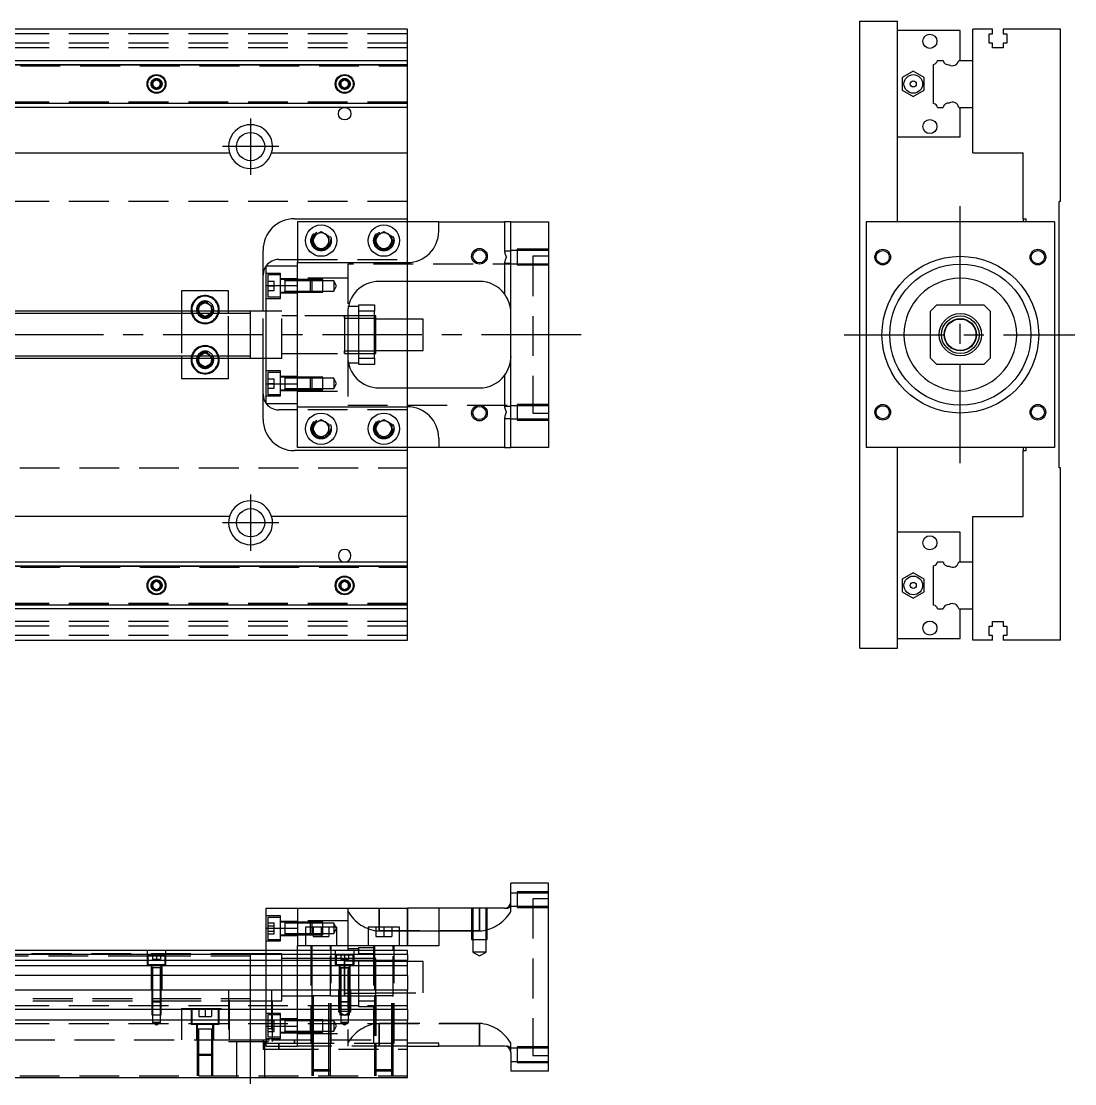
# Model space of a CAD drawing. Extents: x -12 to 673, y -277 to 102.
# Drawn here: x 336.8 to 672.9, y -239 to 100 of the extents above; entities that cross this region are included whole.
import ezdxf

# ---------------------------------------------------------------- set-up
doc = ezdxf.new("R2010")
doc.units = 0
doc.linetypes.add('CENTER', pattern=[50.8, 31.75, -6.35, 6.35, -6.35])
doc.linetypes.add('DASHED', pattern=[19.05, 12.7, -6.35])
doc.layers.get('0').update_dxf_attribs({"linetype": 'CONTINUOUS'})
doc.layers.add('CENTER', color=1, linetype='CENTER')

msp = doc.modelspace()

# ---------------------------------------------------------------- linework, layer by layer
at = {"color": 7, "linetype": 'CONTINUOUS'}
for p, q in [((604.38, 100), (616.38, 100)), ((604.38, -100), (604.38, 100)), ((616.38, 36), (616.38, 100)), ((460, 97.5), (330, 97.5)), ((460, 87.5), (460, 97.5)), ((636.38, 97), (616.38, 97)), ((636.38, 87.5), (636.38, 97)), ((640.38, 87.5), (640.38, 97.5)), ((646.68, 97.5), (640.38, 97.5)), ((645.53, 96), (646.68, 96)), ((645.53, 93), (645.53, 96)), ((646.68, 96), (646.68, 97.5)), ((650.08, 97.5), (650.08, 96)), ((668.38, 97.5), (650.08, 97.5)), ((650.08, 96), (651.23, 96)), ((651.23, 96), (651.23, 93)), ((668.38, 42.5), (668.38, 97.5)), ((646.68, 93), (645.53, 93)), ((646.68, 91.5), (646.68, 93)), ((650.08, 93), (650.08, 91.5)), ((651.23, 93), (650.08, 93)), ((650.08, 91.5), (646.68, 91.5)), ((330, 87.5), (460, 87.5)), ((330, 86.247728), (460, 86.247728)), ((460, 86.247728), (460, 87.5)), ((460, 73.752272), (460, 86.247728)), ((627.88, 73.752272), (627.88, 86.247728)), ((629.132272, 87.5), (630.90668, 87.5)), ((635.857372, 87.5), (640.38, 87.5)), ((640.38, 72.5), (640.38, 87.5)), ((640.38, 72.5), (640.38, 87.5)), ((378.75, 80.721688), (380, 81.443376)), ((380, 81.443376), (381.25, 80.721688)), ((438.75, 80.721688), (440, 81.443376)), ((440, 81.443376), (441.25, 80.721688)), ((617.87996, 82.020726), (617.879959, 77.979274)), ((621.37996, 84.041452), (617.87996, 82.020726)), ((624.879959, 82.020726), (621.37996, 84.041452)), ((624.879959, 77.979274), (624.879959, 82.020726)), ((378.75, 79.278312), (378.75, 80.721688)), ((380, 78.556624), (378.75, 79.278312)), ((381.25, 79.278312), (380, 78.556624)), ((381.25, 80.721688), (381.25, 79.278312)), ((438.75, 79.278312), (438.75, 80.721688)), ((440, 78.556624), (438.75, 79.278312)), ((441.25, 79.278312), (440, 78.556624)), ((441.25, 80.721688), (441.25, 79.278312)), ((617.879959, 77.979274), (621.37996, 75.958548)), ((621.37996, 75.958548), (624.879959, 77.979274)), ((460, 73.752272), (330, 73.752272)), ((460, 72.5), (330, 72.5)), ((460, 72.5), (460, 73.752272)), ((460, 58), (460, 72.5)), ((629.132272, 72.5), (630.90668, 72.5)), ((635.857372, 72.5), (640.38, 72.5)), ((636.38, 63), (636.38, 72.5)), ((640.38, 58), (640.38, 72.5)), ((636.38, 63), (616.38, 63)), ((330, 58), (403.291796, 58)), ((416.708204, 58), (460, 58)), ((460, 37), (460, 58)), ((640.38, 58), (656.38, 58)), ((656.38, 37), (656.38, 58)), ((668.38, 42.5), (667.88, 42.5)), ((667.88, -42.5), (667.88, 42.5)), ((424, 37), (460, 37)), ((425, 36), (425, 23)), ((470, 36), (425, 36)), ((460, 36), (460, 37)), ((470, 33), (470, 36)), ((470, 36), (491, 36)), ((493, 36), (491, 36)), ((493, 36), (505, 36)), ((493, -36), (493, 36)), ((505, 36), (505, -36)), ((606.38, 36), (606.38, -36)), ((666.38, 36), (606.38, 36)), ((656.38, 37), (657.38, 37)), ((656.38, 37), (656.38, 36)), ((657.38, 36), (657.38, 37)), ((666.38, 36), (666.38, -36)), ((430, 31.443376), (432.5, 32.886752)), ((430, 28.556624), (430, 31.443376)), ((432.5, 32.886752), (435, 31.443376)), ((435, 31.443376), (435, 28.556624)), ((450, 31.443376), (452.5, 32.886752)), ((450, 28.556624), (450, 31.443376)), ((452.5, 32.886752), (455, 31.443376)), ((455, 31.443376), (455, 28.556624)), ((432.5, 27.113248), (430, 28.556624)), ((435, 28.556624), (432.5, 27.113248)), ((452.5, 27.113248), (450, 28.556624)), ((455, 28.556624), (452.5, 27.113248)), ((414, 7.5), (414, 27)), ((419, 24), (425, 24)), ((415, 15.652476), (415, 22)), ((415, 22), (425, 22)), ((425, 15.652476), (425, 23)), ((425, 23), (460, 23)), ((483, 17), (451, 17)), ((460, 5), (460, 17)), ((388, 14), (388, 7.5)), ((403, 14), (388, 14)), ((403, 7.5), (403, 14)), ((415, 15.652476), (425, 15.652476)), ((415, -15.652476), (415, 15.652476)), ((425, -15.652476), (425, 15.652476)), ((425, -15.652476), (425, 15.652476)), ((393.5, 9.1547), (395.5, 10.309402)), ((395.5, 10.309402), (397.5, 9.1547)), ((410, 7.5), (330, 7.5)), ((393.5, 7.5), (393.5, 9.1547)), ((397.5, 9.1547), (397.5, 7.5)), ((410, -7.500006), (410, 7.500006)), ((415, 7.5), (410, 7.5)), ((441, 7), (441, -7)), ((444.5, 9), (441.202042, 9)), ((444.5, 9.5), (449.5, 9.5)), ((444.5, 7.5), (444.5, 9.5)), ((444.5, -7.5), (444.5, 7.5)), ((449.5, 7.5), (444.5, 7.5)), ((449.5, 9.5), (449.5, 7.5)), ((449.5, -7.5), (449.5, 7.5)), ((628.88, 9.5), (626.88, 7.5)), ((626.88, -7.5), (626.88, 7.5)), ((628.88, 9.5), (643.88, 9.5)), ((645.88, 7.5), (643.88, 9.5)), ((645.88, 7.5), (645.88, -7.5)), ((444.5, 5.125), (441, 5.125)), ((449.5, 5.125), (444.5, 5.125)), ((450, 6), (449.5, 6)), ((450, 5.125), (449.5, 5.125)), ((450, -6), (450, 6)), ((465, 5), (450, 5)), ((465, -5), (465, 5)), ((440, -6.000006), (440, -5.125)), ((441, -5.125), (444.5, -5.125)), ((444.5, -5.125), (449.5, -5.125)), ((449.5, -5.125), (450, -5.125)), ((449.5, -6), (450, -6)), ((450, -5), (465, -5)), ((460, -17), (460, -5)), ((330, -7.5), (410, -7.5)), ((388, -7.5), (388, -14)), ((393.5, -9.1547), (393.5, -7.5)), ((395.5, -10.309402), (393.5, -9.1547)), ((397.5, -9.1547), (395.5, -10.309402)), ((397.5, -7.5), (397.5, -9.1547)), ((403, -14), (403, -7.5)), ((410, -7.5), (415, -7.5)), ((414, -27), (414, -7.5)), ((441.202042, -9), (444.5, -9)), ((444.5, -7.5), (449.5, -7.5)), ((444.5, -9.5), (444.5, -7.5)), ((449.5, -9.5), (444.5, -9.5)), ((449.5, -7.5), (449.5, -9.5)), ((626.88, -7.5), (628.88, -9.5)), ((643.88, -9.5), (628.88, -9.5)), ((643.88, -9.5), (645.88, -7.5)), ((388, -14), (403, -14)), ((415, -22), (415, -15.652476)), ((415, -15.652476), (425, -15.652476)), ((425, -23), (425, -15.652476)), ((451, -17), (483, -17)), ((415, -22), (425, -22)), ((425, -23), (460, -23)), ((425, -36), (425, -23)), ((425, -24), (419, -24)), ((430, -28.556624), (432.5, -27.113248)), ((432.5, -27.113248), (435, -28.556624)), ((450, -28.556624), (452.5, -27.113248)), ((452.5, -27.113248), (455, -28.556624)), ((430, -31.443376), (430, -28.556624)), ((435, -28.556624), (435, -31.443376)), ((450, -31.443376), (450, -28.556624)), ((455, -28.556624), (455, -31.443376)), ((432.5, -32.886752), (430, -31.443376)), ((435, -31.443376), (432.5, -32.886752)), ((452.5, -32.886752), (450, -31.443376)), ((455, -31.443376), (452.5, -32.886752)), ((470, -33), (470, -36)), ((460, -37), (424, -37)), ((470, -36), (425, -36)), ((460, -37), (460, -36)), ((460, -58), (460, -37)), ((491, -36), (470, -36)), ((491, -36), (493, -36)), ((505, -36), (493, -36)), ((666.38, -36), (606.38, -36)), ((616.38, -100), (616.38, -36)), ((656.38, -36), (656.38, -37)), ((656.38, -58), (656.38, -37)), ((656.38, -37), (657.38, -37)), ((657.38, -37), (657.38, -36)), ((668.38, -42.5), (667.88, -42.5)), ((668.38, -97.5), (668.38, -42.5)), ((403.291796, -58), (330, -58)), ((460, -58), (416.708204, -58)), ((460, -72.5), (460, -58)), ((640.38, -72.5), (640.38, -58)), ((640.38, -58), (656.38, -58)), ((636.38, -63), (616.38, -63)), ((636.38, -72.5), (636.38, -63)), ((330, -72.5), (460, -72.5)), ((330, -73.752272), (460, -73.752272)), ((460, -73.752272), (460, -72.5)), ((460, -86.247728), (460, -73.752272)), ((627.88, -86.247728), (627.88, -73.752272)), ((629.132272, -72.5), (630.90668, -72.5)), ((635.857372, -72.5), (640.38, -72.5)), ((640.38, -87.5), (640.38, -72.5)), ((640.38, -87.5), (640.38, -72.5)), ((621.37996, -75.958548), (617.87996, -77.979274)), ((624.879959, -77.979274), (621.37996, -75.958548)), ((378.75, -79.278312), (380, -78.556624)), ((378.75, -80.721688), (378.75, -79.278312)), ((380, -81.443376), (378.75, -80.721688)), ((380, -78.556624), (381.25, -79.278312)), ((381.25, -80.721688), (380, -81.443376)), ((381.25, -79.278312), (381.25, -80.721688)), ((438.75, -79.278312), (440, -78.556624)), ((438.75, -80.721688), (438.75, -79.278312)), ((440, -81.443376), (438.75, -80.721688)), ((440, -78.556624), (441.25, -79.278312)), ((441.25, -80.721688), (440, -81.443376)), ((441.25, -79.278312), (441.25, -80.721688)), ((617.87996, -77.979274), (617.879959, -82.020726)), ((624.879959, -82.020726), (624.879959, -77.979274)), ((617.879959, -82.020726), (621.37996, -84.041452)), ((621.37996, -84.041452), (624.879959, -82.020726)), ((460, -86.247728), (330, -86.247728)), ((460, -87.5), (330, -87.5)), ((460, -87.5), (460, -86.247728)), ((460, -97.5), (460, -87.5)), ((629.132272, -87.5), (630.90668, -87.5)), ((635.857372, -87.5), (640.38, -87.5)), ((636.38, -97), (636.38, -87.5)), ((640.38, -97.5), (640.38, -87.5)), ((646.68, -91.5), (650.08, -91.5)), ((646.68, -93), (646.68, -91.5)), ((650.08, -91.5), (650.08, -93)), ((645.53, -93), (646.68, -93)), ((645.53, -96), (645.53, -93)), ((650.08, -93), (651.23, -93)), ((651.23, -93), (651.23, -96)), ((330, -97.5), (460, -97.5)), ((636.38, -97), (616.38, -97)), ((646.68, -97.5), (640.38, -97.5)), ((646.68, -96), (645.53, -96)), ((646.68, -97.5), (646.68, -96)), ((650.08, -96), (650.08, -97.5)), ((651.23, -96), (650.08, -96)), ((668.38, -97.5), (650.08, -97.5)), ((604.38, -100), (616.38, -100)), ((505, -174.99), (493, -174.99)), ((493, -180.99), (493, -174.99)), ((505, -234.99), (505, -174.99)), ((415, -189.337524), (415, -182.99)), ((415, -182.99), (425, -182.99)), ((425, -182.99), (425, -194.99)), ((425, -182.99), (460, -182.99)), ((460, -194.99), (460, -182.99)), ((470, -182.99), (460, -182.99)), ((470, -182.99), (470, -194.99)), ((491, -182.99), (470, -182.99)), ((415, -196.49), (415, -189.337524)), ((415, -189.337524), (425, -189.337524)), ((420.9, -187.433646), (420.9, -188.01866)), ((420.9, -189.293604), (420.9, -189.573698)), ((437.5, -188.99), (427.5, -188.99)), ((427.5, -188.99), (427.5, -194.99)), ((437.5, -194.99), (437.5, -188.99)), ((457.5, -188.99), (447.5, -188.99)), ((447.5, -188.99), (447.5, -194.99)), ((457.5, -194.99), (457.5, -188.99)), ((420.9, -190.848714), (420.9, -191.433656)), ((460, -196.49), (323.5, -196.49)), ((425, -196.49), (425, -194.99)), ((470, -194.99), (425, -194.99)), ((460, -197.742272), (460, -196.49)), ((460, -197.742272), (323.5, -197.742272)), ((323.5, -199.51668), (460, -199.51668)), ((440, -204.99), (440, -198.989994)), ((460, -197.742272), (460, -199.51668)), ((460, -201.413076), (460, -199.51668)), ((460, -201.413076), (323.5, -201.413076)), ((460, -204.467372), (460, -201.413076)), ((460, -204.467372), (323.5, -204.467372)), ((460, -204.467372), (460, -208.99)), ((0, -208.99), (460, -208.99)), ((460, -215.29), (460, -208.99)), ((460, -215.29), (0, -215.29)), ((460, -215.29), (460, -218.69)), ((460, -218.69), (0, -218.69)), ((420.9, -218.546344), (420.9, -218.69)), ((420.9, -218.69), (420.9, -219.13136)), ((460, -236.99), (460, -218.69)), ((420.9, -220.406302), (420.9, -220.686396)), ((420.9, -221.961412), (420.9, -222.546354)), ((470, -225.99), (460, -225.99)), ((460, -226.99), (470, -226.99)), ((470, -226.99), (470, -225.99)), ((491, -226.99), (470, -226.99)), ((493, -228.99), (493, -234.99)), ((0, -236.99), (460, -236.99)), ((505, -234.99), (493, -234.99))]:
    msp.add_line(p, q, dxfattribs=at)
at = {"color": 3, "linetype": 'DASHED'}
for p, q in [((460, 96), (0, 96)), ((460, 93), (0, 93)), ((460, 91.5), (0, 91.5)), ((298.5, 86.1), (460, 86.1)), ((298.5, 85.8), (460, 85.8)), ((330, 86.1147), (460, 86.1147)), ((378.5, 80), (378.516134, 80.21941)), ((441.477374, 80.25955), (441.5, 80)), ((460, 74.2), (298.5, 74.2)), ((460, 73.9), (298.5, 73.9)), ((460, 73.8853), (330, 73.8853)), ((460, 42.5), (12.5, 42.5)), ((460, 24), (460, 36)), ((491, 36), (491, 26.710724)), ((435.477798, 30.364306), (435.5, 30)), ((455.477798, 30.364306), (455.5, 30)), ((495, 27.248732), (495, 22.248742)), ((505, 27.248732), (495, 27.248732)), ((425, 24), (460, 24)), ((460, 23), (460, 24)), ((491, 26.710724), (493, 26.710724)), ((491, 26.710724), (491.023356, 26.38246)), ((491.525196, 24.742722), (491.494734, 24.519244)), ((491.499584, 24.958614), (491.525196, 24.742722)), ((495, 26.848738), (493, 26.848738)), ((505, 26.848738), (495, 26.848738)), ((500, 25), (500, -25)), ((505, 25), (500, 25)), ((425, 15.652476), (425, 22)), ((441, 22.5), (441, 7)), ((500, 22.5), (441, 22.5)), ((460, 17), (460, 23)), ((491, 22.78675), (491, 13)), ((491, 22.78675), (493, 22.78675)), ((493, 22.648738), (495, 22.648738)), ((495, 22.648738), (505, 22.648738)), ((495, 22.248742), (505, 22.248742)), ((419.5, 19.55635), (415, 19.55635)), ((415.5, 19.05635), (415.5, 12.05635)), ((419.5, 19.05635), (415.5, 19.05635)), ((415.5, 17.05635), (417.5, 17.05635)), ((417.5, 15.55635), (417.5, 17.05635)), ((419.5, 11.55635), (419.5, 19.55635)), ((425, 17.80635), (419.5, 17.80635)), ((420.9, 17.55635), (419.5, 17.55635)), ((420.9, 17.55635), (420.895, 17.55635)), ((420.9, 17.55635), (420.9, 17.339888)), ((420.9, 17.33964), (420.9, 17.55635)), ((425, 17.55635), (420.9, 17.55635)), ((420.905, 17.55635), (420.9, 17.55635)), ((420.9, 17.339888), (420.9, 13.77281)), ((425, 17.20635), (420.9, 17.20635)), ((441, 18), (425, 18)), ((429.15, 17.55635), (425, 17.55635)), ((429.150006, 17.556344), (425, 17.556344)), ((429.5, 17.20635), (425, 17.20635)), ((429.15, 13.55635), (429.15, 17.55635)), ((429.5, 17.20635), (429.15, 17.55635)), ((433, 17.556344), (429.150006, 17.556344)), ((429.5, 17.20635), (429.5, 13.90635)), ((433, 17.20635), (429.5, 17.20635)), ((433, 13.556354), (433, 17.556344)), ((436.5, 17.20635), (433, 17.20635)), ((436.5, 17.20635), (436.5, 13.90635)), ((437.452628, 15.55635), (436.5, 17.20635)), ((415.5, 15.55635), (417.5, 15.55635)), ((415.5, 14.05635), (417.5, 14.05635)), ((417.5, 14.05635), (417.5, 15.55635)), ((420.9, 13.90635), (425, 13.90635)), ((420.9, 13.55635), (420.9, 13.773016)), ((420.9, 13.77281), (420.9, 13.55635)), ((425, 13.90635), (429.5, 13.90635)), ((429.15, 13.55635), (429.5, 13.90635)), ((429.5, 13.90635), (433, 13.90635)), ((433, 13.90635), (436.5, 13.90635)), ((436.5, 13.90635), (437.452628, 15.55635)), ((415, 11.55635), (419.5, 11.55635)), ((415.5, 12.05635), (419.5, 12.05635)), ((419.5, 13.55635), (420.9, 13.55635)), ((419.5, 13.30635), (425, 13.30635)), ((420.895, 13.55635), (420.9, 13.55635)), ((420.9, 13.55635), (425, 13.55635)), ((420.9, 13.55635), (420.905, 13.55635)), ((425, 13.556354), (429.150006, 13.556354)), ((425, 13.55635), (429.15, 13.55635)), ((429.150006, 13.556354), (433, 13.556354)), ((490.743602, 13.32745), (491.026966, 12.963874)), ((388, 7.5), (388, 6.75)), ((393.5, 6.8453), (393.5, 7.5)), ((393.665064, 6.75), (393.5, 6.8453)), ((397.5, 6.8453), (397.334936, 6.75)), ((397.5, 7.5), (397.5, 6.8453)), ((397.983582, 8.286038), (398, 8)), ((403, 6.75), (403, 7.5)), ((410, 7.5), (409.995, 7.5)), ((410.005, 7.5), (410, 7.5)), ((414, -7.5), (414, 7.5)), ((420, 7.5), (415, 7.5)), ((420, -7.5), (420, 7.5)), ((441.202042, 9), (441, 9)), ((388, 6.75), (388, -6.75)), ((395.5, 5.690598), (393.665064, 6.75)), ((397.334936, 6.75), (395.5, 5.690598)), ((403, -6.75), (403, 6.75)), ((425, 6), (420, 6)), ((440.005, 6), (425, 6)), ((441, 6), (439.995, 6)), ((440, 5.325034), (440, 6)), ((440, 6), (440, -5.999164)), ((441, 5.125), (440, 5.125)), ((444.5, 6), (441, 6)), ((449.5, 6), (444.5, 6)), ((460, -5), (460, 5)), ((388, -6.75), (388, -7.5)), ((393.5, -6.8453), (393.665064, -6.75)), ((393.665064, -6.75), (395.5, -5.690598)), ((395.5, -5.690598), (397.334936, -6.75)), ((397.334936, -6.75), (397.5, -6.8453)), ((403, -7.5), (403, -6.75)), ((420, -6), (425, -6)), ((425, -6), (440.005, -6)), ((439.995, -6), (441, -6)), ((440, -5.125), (441, -5.125)), ((440, -6), (440, -5.325218)), ((440, -5.999164), (440, -6)), ((441, -6), (444.5, -6)), ((444.5, -6), (449.5, -6)), ((393.5, -7.5), (393.5, -6.8453)), ((397.5, -6.8453), (397.5, -7.5)), ((397.983582, -7.713962), (398, -8)), ((409.995, -7.5), (410, -7.5)), ((410, -7.5), (410, -6.951128)), ((415, -7.5), (420, -7.5)), ((441, -7), (441, -22.5)), ((441, -9), (441.202042, -9)), ((493, -7), (492.998996, -7.141742)), ((419.5, -11.55635), (415, -11.55635)), ((415.5, -12.05635), (415.5, -19.05635)), ((419.5, -12.05635), (415.5, -12.05635)), ((419.5, -19.55635), (419.5, -11.55635)), ((425, -13.30635), (419.5, -13.30635)), ((420.9, -13.55635), (419.5, -13.55635)), ((420.9, -13.55635), (420.895, -13.55635)), ((420.9, -13.55635), (420.9, -13.77281)), ((425, -13.55635), (420.9, -13.55635)), ((420.905, -13.55635), (420.9, -13.55635)), ((429.15, -13.55635), (425, -13.55635)), ((429.15, -13.556352), (425, -13.556354)), ((429.15, -17.55635), (429.15, -13.55635)), ((429.5, -13.90635), (429.15, -13.55635)), ((433, -13.556354), (429.15, -13.556352)), ((433, -17.556344), (433, -13.556354)), ((491.11972, -12.836966), (490.908436, -13.120182)), ((491, -13), (491, -22.78675)), ((415.5, -14.05635), (417.5, -14.05635)), ((415.5, -15.55635), (417.5, -15.55635)), ((417.5, -15.55635), (417.5, -14.05635)), ((417.5, -17.05635), (417.5, -15.55635)), ((420.9, -13.77281), (420.9, -17.339888)), ((425, -13.90635), (420.9, -13.90635)), ((429.5, -13.90635), (425, -13.90635)), ((425, -22), (425, -15.652476)), ((429.5, -13.90635), (429.5, -17.20635)), ((433, -13.90635), (429.5, -13.90635)), ((436.5, -13.90635), (433, -13.90635)), ((436.5, -13.90635), (436.5, -17.20635)), ((437.452628, -15.55635), (436.5, -13.90635)), ((436.5, -17.20635), (437.452628, -15.55635)), ((415, -19.55635), (419.5, -19.55635)), ((415.5, -17.05635), (417.5, -17.05635)), ((415.5, -19.05635), (419.5, -19.05635)), ((419.5, -17.55635), (420.9, -17.55635)), ((419.5, -17.80635), (425, -17.80635)), ((420.895, -17.55635), (420.9, -17.55635)), ((420.9, -17.20635), (425, -17.20635)), ((420.9, -17.339888), (420.9, -17.55635)), ((420.9, -17.55635), (425, -17.55635)), ((420.9, -17.55635), (420.905, -17.55635)), ((425, -17.20635), (429.5, -17.20635)), ((425, -17.556344), (429.15, -17.556346)), ((425, -17.55635), (429.15, -17.55635)), ((425, -18), (441, -18)), ((429.15, -17.55635), (429.5, -17.20635)), ((429.15, -17.556346), (433, -17.556344)), ((429.5, -17.20635), (433, -17.20635)), ((433, -17.20635), (436.5, -17.20635)), ((460, -23), (460, -17)), ((441, -22.5), (500, -22.5)), ((460, -24), (460, -23)), ((491, -22.78675), (493, -22.78675)), ((491, -22.78675), (491.023356, -23.115014)), ((495, -22.648738), (493, -22.648738)), ((495, -22.248742), (495, -27.248732)), ((505, -22.248742), (495, -22.248742)), ((505, -22.648738), (495, -22.648738)), ((460, -24), (425, -24)), ((460, -36), (460, -24)), ((491, -26.710724), (491, -36)), ((491, -26.710724), (493, -26.710724)), ((491.525196, -24.754754), (491.494734, -24.97823)), ((491.499584, -24.53886), (491.525196, -24.754754)), ((493, -26.848738), (495, -26.848738)), ((495, -26.848738), (505, -26.848738)), ((500, -25), (505, -25)), ((429.5, -30), (429.520026, -29.653944)), ((449.5, -30), (449.520026, -29.653944)), ((495, -27.248732), (505, -27.248732)), ((12.5, -42.5), (460, -42.5)), ((298.5, -73.9), (460, -73.9)), ((298.5, -74.2), (460, -74.2)), ((330, -73.8853), (460, -73.8853)), ((378.5, -80), (378.516134, -79.78059)), ((441.477374, -79.74045), (441.5, -80)), ((460, -85.8), (298.5, -85.8)), ((460, -86.1), (298.5, -86.1)), ((460, -86.1147), (330, -86.1147)), ((460, -91.5), (0, -91.5)), ((460, -93), (0, -93)), ((460, -96), (0, -96)), ((495, -178.141262), (493, -178.141262)), ((495, -177.741268), (495, -182.741258)), ((505, -177.741268), (495, -177.741268)), ((505, -178.141262), (495, -178.141262)), ((441, -182.99), (441, -183.606596)), ((451, -190.250598), (451, -182.99)), ((451, -182.99), (451, -188.99)), ((460, -182.99), (460, -194.99)), ((480.500006, -182.99), (480.500006, -192.99)), ((480.9, -182.99), (480.9, -192.99)), ((483, -182.99), (483, -190.250598)), ((483, -190.250598), (483, -182.99)), ((485.1, -192.99), (485.1, -182.99)), ((485.499994, -192.99), (485.499994, -182.99)), ((491, -182.99), (491.520296, -182.99)), ((491, -182.99), (491.520296, -182.99)), ((491.520296, -182.99), (491.519976, -182.99)), ((491.520296, -182.99), (491.519976, -182.99)), ((493, -182.341262), (493, -180.99)), ((493, -183.606596), (493, -182.341262)), ((493, -182.341262), (495, -182.341262)), ((500, -182.49), (493, -182.49)), ((495, -182.341262), (505, -182.341262)), ((495, -182.741258), (505, -182.741258)), ((500, -179.99), (500, -229.99)), ((505, -179.99), (500, -179.99)), ((419.5, -185.43365), (415, -185.43365)), ((415.5, -185.93365), (415.5, -189.43365)), ((419.5, -185.93365), (415.5, -185.93365)), ((419.5, -193.43365), (419.5, -185.43365)), ((441, -183.606596), (441, -226.373404)), ((441, -183.606596), (441.037764, -183.91036)), ((492.868572, -184.20502), (492.966596, -183.891224)), ((492.966596, -183.891224), (493, -183.606596)), ((415.5, -187.7016), (417.5, -187.7016)), ((415.5, -188.567626), (417.5, -188.567626)), ((415.5, -189.43365), (415.5, -192.93365)), ((417.5, -188.567626), (417.5, -187.7016)), ((417.5, -190.299676), (417.5, -188.567626)), ((425, -187.18365), (419.5, -187.18365)), ((420.9, -187.43365), (419.5, -187.43365)), ((420.9, -187.43365), (420.895, -187.43365)), ((420.9, -187.43365), (420.9, -187.650318)), ((425, -187.43365), (420.9, -187.43365)), ((420.905, -187.43365), (420.9, -187.43365)), ((420.9, -187.650318), (420.9, -188.018664)), ((425, -187.78365), (420.9, -187.78365)), ((420.9, -188.018664), (420.9, -189.43365)), ((420.9, -189.43365), (420.9, -190.84871)), ((441, -186.99), (425, -186.99)), ((429.15, -187.43365), (425, -187.43365)), ((429.15, -187.433654), (425, -187.433656)), ((429.5, -187.78365), (425, -187.78365)), ((429.15, -188.99), (429.15, -187.43365)), ((429.5, -187.78365), (429.15, -187.43365)), ((433, -187.433656), (429.15, -187.433654)), ((429.15, -189.43365), (429.15, -188.99)), ((429.15, -191.43365), (429.15, -189.43365)), ((429.5, -187.78365), (429.5, -188.99)), ((433, -187.78365), (429.5, -187.78365)), ((429.5, -188.99), (429.5, -189.43365)), ((429.5, -189.43365), (429.5, -191.08365)), ((430, -188.99), (430, -191.99)), ((432.5, -188.99), (432.5, -191.99)), ((433, -188.99), (433, -187.433656)), ((436.5, -187.78365), (433, -187.78365)), ((433, -191.433646), (433, -188.99)), ((435, -188.99), (435, -191.99)), ((436.5, -187.78365), (436.5, -191.08365)), ((437.452628, -189.43365), (436.5, -187.78365)), ((436.5, -191.08365), (437.452628, -189.43365)), ((450, -188.99), (450, -191.99)), ((451, -188.99), (451, -190.250598)), ((452.5, -188.99), (452.5, -191.99)), ((455, -188.99), (455, -191.99)), ((415.5, -190.299676), (417.5, -190.299676)), ((415.5, -191.165702), (417.5, -191.165702)), ((415.5, -192.93365), (419.5, -192.93365)), ((417.5, -191.165702), (417.5, -190.299676)), ((419.5, -191.43365), (420.9, -191.43365)), ((419.5, -191.68365), (425, -191.68365)), ((420.895, -191.43365), (420.9, -191.43365)), ((420.9, -190.84871), (420.9, -191.216942)), ((420.9, -191.08365), (425, -191.08365)), ((420.9, -191.216942), (420.9, -191.43365)), ((420.9, -191.43365), (425, -191.43365)), ((420.9, -191.43365), (420.905, -191.43365)), ((425, -191.08365), (427.5, -191.08365)), ((425, -191.433646), (427.5, -191.433646)), ((425, -191.43365), (427.5, -191.43365)), ((427.5, -191.08365), (429.5, -191.08365)), ((427.5, -191.433646), (429.15, -191.433648)), ((427.5, -191.43365), (429.15, -191.43365)), ((429.15, -191.43365), (429.5, -191.08365)), ((429.15, -191.433648), (433, -191.433646)), ((429.5, -191.08365), (433, -191.08365)), ((430, -191.99), (432.5, -191.99)), ((432.5, -191.99), (435, -191.99)), ((433, -191.08365), (436.5, -191.08365)), ((450, -191.99), (452.5, -191.99)), ((451, -190.250598), (457.5, -190.250598)), ((483, -190.250598), (451, -190.250598)), ((452.5, -191.99), (455, -191.99)), ((457.5, -190.250598), (470, -190.250598)), ((470, -190.250598), (480.500006, -190.250598)), ((480.500006, -190.250598), (483, -190.250598)), ((480.500006, -192.99), (485.499994, -192.99)), ((480.9, -192.99), (480.9, -196.99)), ((485.1, -196.99), (485.1, -192.99)), ((377, -196.49), (377, -200.99)), ((383, -200.99), (383, -196.49)), ((415, -193.43365), (419.5, -193.43365)), ((415, -208.99), (415, -196.49)), ((425, -208.99), (425, -196.49)), ((429.25, -194.99), (429.25, -225.99)), ((429.5, -194.99), (429.5, -196.49)), ((429.5, -196.49), (429.5, -208.99)), ((435.5, -196.49), (435.5, -194.99)), ((435.5, -210.995), (435.5, -196.49)), ((435.75, -225.99), (435.75, -194.99)), ((437, -196.49), (437, -200.99)), ((444.5, -195.99), (441, -195.99)), ((443, -200.99), (443, -196.49)), ((444.5, -195.49), (449.5, -195.49)), ((444.5, -196.49), (444.5, -195.49)), ((444.5, -197.49), (444.5, -196.49)), ((449.25, -194.99), (449.25, -225.99)), ((449.5, -194.99), (449.5, -196.49)), ((449.5, -196.49), (449.5, -210.995)), ((455.5, -196.49), (455.5, -194.99)), ((455.5, -210.995), (455.5, -196.49)), ((455.75, -225.99), (455.75, -194.99)), ((377.25, -198.24), (322.75, -198.24)), ((410, -197.49), (323.5, -197.49)), ((382.75, -197.99), (377.25, -197.99)), ((377.25, -197.99), (377.25, -200.99)), ((382.75, -198.24), (377.25, -198.24)), ((378.75, -197.99), (378.75, -199.29)), ((378.75, -199.29), (380, -199.29)), ((380, -197.99), (380, -199.29)), ((380, -199.29), (381.25, -199.29)), ((381.25, -197.99), (381.25, -199.29)), ((382.75, -200.99), (382.75, -197.99)), ((410, -198.24), (382.75, -198.24)), ((410, -197.49), (409.995, -197.49)), ((410, -198.038872), (410, -197.49)), ((410.005, -197.49), (410, -197.49)), ((415, -197.49), (410, -197.49)), ((410, -204.789934), (410, -198.038872)), ((420, -197.49), (415, -197.49)), ((420, -204.99), (420, -197.49)), ((425, -198.99), (420, -198.99)), ((429.5, -198.99), (425, -198.99)), ((435.5, -198.99), (429.5, -198.99)), ((437.25, -198.99), (435.5, -198.99)), ((442.75, -197.99), (437.25, -197.99)), ((437.25, -197.99), (437.25, -200.99)), ((440.005, -198.99), (437.25, -198.99)), ((438.75, -197.99), (438.75, -199.29)), ((438.75, -199.29), (440, -199.29)), ((441, -198.99), (439.995, -198.99)), ((440, -197.99), (440, -199.29)), ((440, -210.990006), (440, -198.989994)), ((440, -198.99), (440, -204.789964)), ((440, -199.664966), (440, -198.99)), ((440, -199.29), (441.25, -199.29)), ((440, -199.865), (440, -210.115)), ((441, -199.865), (440, -199.865)), ((442.75, -198.99), (441, -198.99)), ((442.75, -199.865), (441, -199.865)), ((441.25, -197.99), (441.25, -199.29)), ((442.75, -200.99), (442.75, -197.99)), ((444.5, -198.99), (442.75, -198.99)), ((444.5, -199.865), (442.75, -199.865)), ((444.5, -212.49), (444.5, -197.49)), ((449.5, -197.49), (444.5, -197.49)), ((449.5, -198.99), (444.5, -198.99)), ((449.5, -199.865), (444.5, -199.865)), ((450, -198.99), (449.5, -198.99)), ((450, -199.865), (449.5, -199.865)), ((450, -204.99), (450, -198.99)), ((455.5, -199.99), (450, -199.99)), ((460, -199.99), (455.5, -199.99)), ((465, -199.99), (460, -199.99)), ((465, -204.99), (465, -199.99)), ((485.1, -196.99), (480.9, -196.99)), ((480.9, -196.99), (483, -198.202436)), ((483, -198.202436), (485.1, -196.99)), ((377, -200.99), (383, -200.99)), ((378.25, -200.99), (378.25, -208.99)), ((378.5, -200.99), (378.5, -201.99)), ((378.5, -201.985), (378.5, -201.99)), ((378.624678, -201.99), (378.5, -201.99)), ((378.5, -201.99), (378.5, -201.995)), ((378.5, -201.99), (378.5, -208.99)), ((379.998804, -201.99), (378.624678, -201.99)), ((378.75, -201.99), (378.75, -208.99)), ((381.37533, -201.99), (379.998804, -201.99)), ((381.25, -208.99), (381.25, -201.99)), ((381.5, -201.99), (381.37533, -201.99)), ((381.5, -201.99), (381.5, -200.99)), ((381.5, -201.99), (381.5, -201.985)), ((381.5, -201.995), (381.5, -201.99)), ((381.5, -208.99), (381.5, -201.99)), ((381.75, -208.99), (381.75, -200.99)), ((437, -200.99), (443, -200.99)), ((438.25, -200.99), (438.25, -208.99)), ((438.5, -200.99), (438.5, -201.99)), ((438.5, -201.985), (438.5, -201.99)), ((438.5, -201.99), (438.62467, -201.99)), ((438.624678, -201.99), (438.5, -201.99)), ((438.5, -201.99), (438.5, -208.99)), ((438.5, -201.99), (438.5, -201.995)), ((438.62467, -201.99), (441.375392, -201.99)), ((439.998804, -201.99), (438.624678, -201.99)), ((438.75, -201.99), (438.75, -208.99)), ((441.37533, -201.99), (439.998804, -201.99)), ((441.25, -208.99), (441.25, -201.99)), ((441.5, -201.99), (441.37533, -201.99)), ((441.375392, -201.99), (441.5, -201.99)), ((441.5, -201.99), (441.5, -200.99)), ((441.5, -201.99), (441.5, -201.985)), ((441.5, -208.99), (441.5, -201.99)), ((441.5, -201.995), (441.5, -201.99)), ((441.75, -208.99), (441.75, -200.99)), ((410, -205.190056), (410, -204.789934)), ((410, -208.99023), (410, -205.190056)), ((420, -208.99), (420, -204.99)), ((440, -204.789964), (440, -210.989164)), ((450, -210.99), (450, -204.99)), ((465, -209.99), (465, -204.99)), ((378.5, -208.99), (378.5, -212.74)), ((378.500006, -208.99), (378.500006, -212.740006)), ((378.75, -208.99), (378.75, -212.99)), ((381.25, -212.99), (381.25, -208.99)), ((381.499994, -212.740006), (381.499994, -208.99)), ((381.5, -212.74), (381.5, -208.99)), ((403, -208.99), (403, -225.49)), ((403.291796, -224.99), (403.291796, -208.99)), ((410, -211.940962), (410, -208.99023)), ((415, -215.29), (415, -208.99)), ((416.708204, -208.99), (416.708204, -224.99)), ((417, -225.49), (417, -208.99)), ((420, -212.49), (420, -208.99)), ((425, -215.29), (425, -208.99)), ((429.5, -208.99), (429.5, -210.99)), ((438, -208.99), (438, -215.99)), ((438.5, -208.99), (438.5, -212.74)), ((438.500006, -208.99), (438.500006, -212.740006)), ((438.75, -208.99), (438.75, -212.99)), ((440, -210.990006), (440, -210.115)), ((440, -210.115), (450, -210.115)), ((441.25, -212.99), (441.25, -208.99)), ((441.499994, -212.740006), (441.499994, -208.99)), ((441.5, -212.74), (441.5, -208.99)), ((442, -215.99), (442, -208.99)), ((450, -209.99), (465, -209.99)), ((321.5, -211.74), (378.5, -211.74)), ((321.5, -212.49), (378.5, -212.49)), ((378.5, -211.74), (378.75, -211.74)), ((378.5, -212.49), (378.75, -212.49)), ((378.5, -212.74), (381.5, -212.74)), ((378.5, -212.74), (378.75, -212.99)), ((378.500006, -212.740006), (378.500006, -215.29)), ((378.75, -211.74), (381.25, -211.74)), ((378.75, -212.49), (381.25, -212.49)), ((381.25, -212.99), (378.75, -212.99)), ((378.75, -212.99), (378.75, -216.99)), ((381.25, -211.74), (381.5, -211.74)), ((381.25, -212.49), (381.5, -212.49)), ((381.25, -212.99), (381.5, -212.74)), ((381.25, -216.99), (381.25, -212.99)), ((381.499994, -215.29), (381.499994, -212.740006)), ((381.5, -211.74), (403.291796, -211.74)), ((381.5, -212.49), (403.291796, -212.49)), ((403.291796, -211.74), (410, -211.74)), ((403.291796, -212.49), (410, -212.49)), ((409.995, -212.49), (410, -212.49)), ((410, -212.489332), (410, -211.940962)), ((410, -212.49), (410, -212.489332)), ((410, -212.49), (410.005, -212.49)), ((410, -212.49), (415, -212.49)), ((415, -212.49), (416.708204, -212.49)), ((416.708204, -212.49), (420, -212.49)), ((420, -210.99), (425, -210.99)), ((425, -210.99), (429.39999, -210.99)), ((429.39999, -210.99), (429.5, -210.99)), ((429.5, -210.985), (429.5, -210.99)), ((429.849602, -210.99), (429.5, -210.99)), ((429.5, -210.99), (429.5, -215.29)), ((429.5, -210.99), (429.5, -210.995)), ((435.15035, -210.99), (429.849602, -210.99)), ((430, -210.99), (430, -215.29)), ((435, -225.99), (435, -210.99)), ((435.5, -210.99), (435.15035, -210.99)), ((435.5, -225.99), (435.5, -210.985)), ((435.500006, -210.99), (435.60001, -210.99)), ((435.60001, -210.99), (440.005, -210.99)), ((438.5, -212.74), (441.5, -212.74)), ((438.5, -212.74), (438.75, -212.99)), ((438.500006, -212.740006), (438.500006, -215.29)), ((441.25, -212.99), (438.75, -212.99)), ((438.75, -212.99), (438.75, -216.99)), ((439.995, -210.99), (449.39999, -210.99)), ((440, -210.989164), (440, -210.99)), ((440.005, -210.99), (449.5, -210.99)), ((441.25, -212.99), (441.5, -212.74)), ((441.25, -216.99), (441.25, -212.99)), ((441.499994, -215.29), (441.499994, -212.740006)), ((444.5, -212.49), (449.5, -212.49)), ((444.5, -214.49), (444.5, -212.49)), ((449.39999, -210.99), (449.5, -210.99)), ((449.5, -210.985), (449.5, -225.99)), ((449.5, -210.99), (449.84965, -210.99)), ((449.849602, -210.99), (449.5, -210.99)), ((455.15035, -210.99), (449.849602, -210.99)), ((450, -210.99), (450, -225.99)), ((455, -225.99), (455, -210.99)), ((455.150204, -210.99), (455.5, -210.99)), ((455.5, -210.99), (455.15035, -210.99)), ((455.5, -225.99), (455.5, -210.985)), ((460, -214.14), (0, -214.14)), ((378.500006, -215.29), (378.500006, -216.99)), ((381.499994, -216.99), (381.499994, -215.29)), ((388, -214.99), (388, -215.29)), ((388, -214.99), (403, -214.99)), ((388, -215.29), (388, -218.69)), ((391, -214.99), (391, -219.99)), ((391.25, -214.99), (391.25, -215.29)), ((391.25, -215.29), (391.25, -218.69)), ((393.5, -214.99), (393.5, -217.49)), ((395.5, -214.99), (395.5, -217.49)), ((397.5, -214.99), (397.5, -217.49)), ((399.75, -215.29), (399.75, -214.99)), ((399.75, -218.69), (399.75, -215.29)), ((400, -219.99), (400, -214.99)), ((415, -218.69), (415, -215.29)), ((419.5, -216.54635), (415, -216.54635)), ((419.5, -224.54635), (419.5, -216.54635)), ((425, -218.69), (425, -215.29)), ((429.5, -215.29), (429.5, -218.69)), ((430, -215.29), (430, -218.69)), ((442, -215.99), (438, -215.99)), ((438, -215.99), (440, -217.1447)), ((438.500006, -215.29), (438.500006, -216.99)), ((440, -217.1447), (442, -215.99)), ((441, -213.99), (444.5, -213.99)), ((441.499994, -216.99), (441.499994, -215.29)), ((449.5, -214.49), (444.5, -214.49)), ((460, -219.84), (0, -219.84)), ((378.500006, -216.99), (381.499994, -216.99)), ((378.75, -216.99), (378.75, -219.49)), ((381.25, -219.49), (378.75, -219.49)), ((378.75, -219.49), (380, -220.211688)), ((380, -220.211688), (381.25, -219.49)), ((381.25, -219.49), (381.25, -216.99)), ((388, -218.69), (388, -224.99)), ((391, -219.99), (400, -219.99)), ((391.25, -218.69), (391.25, -219.99)), ((392.75, -219.99), (392.75, -224.99)), ((393, -219.99), (393, -221.595)), ((393.5, -217.49), (395.5, -217.49)), ((395.5, -217.49), (397.5, -217.49)), ((398, -221.595), (398, -219.99)), ((398.25, -224.99), (398.25, -219.99)), ((399.75, -219.99), (399.75, -218.69)), ((415, -220.642476), (415, -218.69)), ((415.5, -217.04635), (415.5, -218.69)), ((416.708204, -217.04635), (415.5, -217.04635)), ((415.5, -218.69), (415.5, -220.54635)), ((415.5, -218.814298), (417.5, -218.814298)), ((415.5, -219.680324), (417.5, -219.680324)), ((419.5, -217.04635), (416.708204, -217.04635)), ((417.5, -219.680324), (417.5, -218.814298)), ((417.5, -221.412374), (417.5, -219.680324)), ((425, -218.29635), (419.5, -218.29635)), ((420.9, -218.54635), (419.5, -218.54635)), ((420.9, -218.54635), (420.895, -218.54635)), ((420.9, -218.54635), (420.9, -218.689586)), ((420.905, -218.54635), (420.9, -218.54635)), ((425, -218.54635), (420.9, -218.54635)), ((420.9, -218.689586), (420.9, -218.763016)), ((420.9, -218.763016), (420.9, -219.131362)), ((425, -218.89635), (420.9, -218.89635)), ((420.9, -219.131362), (420.9, -220.54635)), ((429.15, -218.54635), (425, -218.54635)), ((429.15, -218.546352), (425, -218.546354)), ((425, -225.99), (425, -218.69)), ((429.5, -218.89635), (425, -218.89635)), ((429.15, -218.69), (429.15, -218.54635)), ((429.29365, -218.69), (429.15, -218.54635)), ((429.5, -218.546354), (429.15, -218.546352)), ((429.15, -220.54635), (429.15, -218.69)), ((429.5, -218.89635), (429.29365, -218.69)), ((430, -218.546354), (429.5, -218.546354)), ((429.5, -218.69), (429.5, -225.99)), ((433, -218.89635), (429.5, -218.89635)), ((433, -218.546354), (430, -218.546354)), ((430, -218.69), (430, -225.99)), ((433, -222.546344), (433, -218.546354)), ((436.5, -218.89635), (433, -218.89635)), ((436.5, -218.89635), (436.5, -222.19635)), ((437.452628, -220.54635), (436.5, -218.89635)), ((438.500006, -216.99), (441.499994, -216.99)), ((438.75, -216.99), (438.75, -219.49)), ((441.25, -219.49), (438.75, -219.49)), ((438.75, -219.49), (440, -220.211688)), ((440, -220.211688), (441.25, -219.49)), ((441.25, -219.49), (441.25, -216.99)), ((451, -219.729402), (449.619728, -219.83908)), ((451, -219.729402), (483, -219.729402)), ((455, -219.729402), (451, -219.729402)), ((451, -226.99), (451, -219.729402)), ((451, -219.729402), (451, -226.99)), ((455.5, -219.729402), (455, -219.729402)), ((460, -219.729402), (455.5, -219.729402)), ((483, -219.729402), (460, -219.729402)), ((483, -219.729402), (483, -226.99)), ((483, -226.99), (483, -219.729402)), ((393, -221.585), (393, -224.99)), ((393, -221.59), (393.257448, -221.59)), ((393.257468, -221.59), (393, -221.59)), ((397.742552, -221.59), (393.257468, -221.59)), ((393.4, -221.59), (393.4, -224.99)), ((397.6, -224.99), (397.6, -221.59)), ((398, -221.59), (397.742552, -221.59)), ((397.742602, -221.59), (398, -221.59)), ((398, -224.99), (398, -221.585)), ((415, -220.642476), (425, -220.642476)), ((415, -226.99), (415, -220.642476)), ((415.5, -220.54635), (415.5, -224.04635)), ((415.5, -221.412374), (417.5, -221.412374)), ((415.5, -222.2784), (417.5, -222.2784)), ((417.5, -222.2784), (417.5, -221.412374)), ((419.5, -222.54635), (420.905, -222.54635)), ((419.5, -222.79635), (425, -222.79635)), ((420.895, -222.54635), (425, -222.546346)), ((420.9, -220.54635), (420.9, -221.961408)), ((420.9, -221.961408), (420.9, -222.32964)), ((420.9, -222.19635), (425, -222.19635)), ((420.9, -222.32964), (420.9, -222.54635)), ((420.9, -222.54635), (420.9, -222.329682)), ((425, -222.19635), (429.5, -222.19635)), ((425, -222.19635), (429.5, -222.19635)), ((425, -222.546344), (429.15, -222.546346)), ((425, -222.546346), (429.15, -222.54635)), ((425, -222.99), (441, -222.99)), ((425, -222.99), (441, -222.99)), ((429.15, -222.54635), (429.15, -220.54635)), ((429.15, -222.54635), (429.5, -222.19635)), ((429.15, -222.546346), (433, -222.546344)), ((429.5, -222.19635), (433, -222.19635)), ((433, -222.19635), (436.5, -222.19635)), ((436.5, -222.19635), (437.452628, -220.54635)), ((296.708204, -224.99), (403.291796, -224.99)), ((393, -224.99), (393, -229.59)), ((393.000006, -224.99), (393.000002, -229.59)), ((393.4, -224.99), (393.4, -229.99)), ((397.6, -229.99), (397.6, -224.99)), ((397.999998, -229.59), (397.999994, -224.99)), ((398, -229.59), (398, -224.99)), ((403, -225.49), (417, -225.49)), ((403.291796, -224.99), (416.708204, -224.99)), ((403.291796, -224.99), (416.708204, -224.99)), ((405.5, -225.49), (405.5, -236.99)), ((414, -224.99), (414, -225.99)), ((414, -225.99), (424, -225.99)), ((414, -225.99), (414, -227.99)), ((414.5, -236.99), (414.5, -225.49)), ((415, -224.54635), (419.5, -224.54635)), ((415, -226.99), (425, -226.99)), ((415.5, -224.04635), (419.5, -224.04635)), ((416.708204, -224.99), (460, -224.99)), ((419, -227.99), (419, -225.99)), ((419, -225.99), (419, -227.99)), ((424, -225.99), (424, -224.99)), ((424, -224.99), (424, -225.99)), ((424, -225.99), (460, -225.99)), ((425, -226.99), (425, -225.99)), ((455, -226.99), (425, -226.99)), ((429.5, -225.99), (429.5, -234.49)), ((429.500006, -225.99), (429.500002, -234.49)), ((430, -225.99), (430, -234.99)), ((435, -234.99), (435, -225.99)), ((435.499998, -234.49), (435.499994, -225.99)), ((435.5, -234.49), (435.5, -225.99)), ((441.033404, -226.088776), (441, -226.373404)), ((441, -226.373404), (441, -226.99)), ((441.131428, -225.77498), (441.033404, -226.088776)), ((449.5, -225.99), (449.5, -234.49)), ((449.500006, -225.99), (449.500002, -234.49)), ((450, -225.99), (450, -234.99)), ((455, -234.99), (455, -225.99)), ((455.5, -226.99), (455, -226.99)), ((455.499998, -234.49), (455.499994, -225.99)), ((455.5, -234.49), (455.5, -225.99)), ((460, -226.99), (455.5, -226.99)), ((491.519568, -226.99), (491.520296, -226.99)), ((491.519568, -226.99), (491.520296, -226.99)), ((493, -226.373404), (492.962236, -226.06964)), ((493, -227.638738), (493, -226.373404)), ((393, -229.59), (398, -229.59)), ((393, -229.59), (393.4, -229.99)), ((393.000002, -229.59), (393.000006, -236.49)), ((397.6, -229.99), (393.4, -229.99)), ((393.4, -229.99), (393.4, -236.49)), ((397.6, -229.99), (398, -229.59)), ((397.6, -236.49), (397.6, -229.99)), ((397.999994, -236.49), (397.999998, -229.59)), ((414, -227.99), (419, -227.99)), ((419, -227.99), (460, -227.99)), ((493, -227.49), (500, -227.49)), ((493, -228.99), (493, -227.638738)), ((495, -227.638738), (493, -227.638738)), ((495, -227.238742), (495, -232.238732)), ((505, -227.238742), (495, -227.238742)), ((505, -227.638738), (495, -227.638738)), ((500, -229.99), (505, -229.99)), ((493, -231.838738), (495, -231.838738)), ((495, -231.838738), (505, -231.838738)), ((495, -232.238732), (505, -232.238732)), ((12.499994, -236.49), (460, -236.49)), ((429.5, -234.49), (435.5, -234.49)), ((429.5, -234.49), (430, -234.99)), ((429.500002, -234.49), (429.500006, -236.49)), ((435, -234.99), (430, -234.99)), ((430, -234.99), (430, -236.49)), ((435, -234.99), (435.5, -234.49)), ((435, -236.49), (435, -234.99)), ((435.499994, -236.49), (435.499998, -234.49)), ((449.5, -234.49), (455.5, -234.49)), ((449.5, -234.49), (450, -234.99)), ((449.500002, -234.49), (449.500006, -236.49)), ((455, -234.99), (450, -234.99)), ((450, -234.99), (450, -236.49)), ((455, -234.99), (455.5, -234.49)), ((455, -236.49), (455, -234.99)), ((455.499994, -236.49), (455.499998, -234.49))]:
    msp.add_line(p, q, dxfattribs=at)
at = {"color": 3, "linetype": 'CONTINUOUS'}
for p, q in [((410, 6.75), (330, 6.75)), ((330, -6.75), (410, -6.75))]:
    msp.add_line(p, q, dxfattribs=at)
at = {"color": 7, "linetype": 'CONTINUOUS'}
for centre, radius in [((626.679959, 93.6), 2.25), ((380, 80), 3), ((380, 80), 2.75), ((440, 80), 3), ((440, 80), 2.75), ((621.37996, 80), 2.97), ((621.37996, 80), 0.97), ((440, 70.5), 2), ((626.679959, 66.4), 2.25), ((410, 60), 4.5), ((432.5, 30), 5), ((452.5, 30), 5), ((483, 25), 2.1), ((611.631262, 24.748738), 2.1), ((636.38, 0), 25), ((661.128738, 24.748738), 2.1), ((636.38, 0), 22.5), ((636.38, 0), 6.75), ((636.38, 0), 6), ((636.38, 0), 5.125), ((636.38, 0), 5), ((483, -25), 2.1), ((611.631262, -24.748738), 2.1), ((661.128738, -24.748738), 2.1), ((432.5, -30), 5), ((452.5, -30), 5), ((410, -60), 4.5), ((626.679959, -66.4), 2.25), ((380, -80), 3), ((380, -80), 2.75), ((440, -80), 3), ((440, -80), 2.75), ((621.37996, -80), 2.97), ((621.37996, -80), 0.97), ((626.679959, -93.6), 2.25)]:
    msp.add_circle(centre, radius, dxfattribs=at)
at = {"color": 3, "linetype": 'DASHED'}
for centre, radius in [((380, 80), 1.75), ((380, 80), 1.5), ((440, 80), 1.75), ((440, 80), 1.5), ((432.5, 30), 3.25), ((432.5, 30), 3), ((452.5, 30), 3.25), ((452.5, 30), 3), ((395.5, 8), 2.5), ((395.5, -8), 2.5), ((432.5, -30), 3.25), ((432.5, -30), 3), ((452.5, -30), 3.25), ((452.5, -30), 3), ((380, -80), 1.75), ((380, -80), 1.5), ((440, -80), 1.75), ((440, -80), 1.5)]:
    msp.add_circle(centre, radius, dxfattribs=at)
at = {"color": 3, "linetype": 'CONTINUOUS'}
for centre in [(483, 25), (611.631262, 24.748738), (661.128738, 24.748738), (483, -25), (611.631262, -24.748738), (661.128738, -24.748738)]:
    msp.add_circle(centre, 2.5, dxfattribs=at)
at = {"color": 7, "linetype": 'CONTINUOUS'}
for centre, radius, start, end in [((627.48, 87.9), 1.7, 283.608961, 346.391039), ((632.58, 87.8), 1.7, 190.164249, 277.540197), ((633.88, 87.8), 2, 237.42103, 351.373073), ((380, 80), 1.25, 120, 180), ((380, 80), 1.25, 180, 240), ((380, 80), 1.25, 60, 120), ((380, 80), 1.25, 240, 300), ((380, 80), 1.25, 0, 60), ((380, 80), 1.25, 300, 0), ((440, 80), 1.25, 120, 180), ((440, 80), 1.25, 180, 240), ((440, 80), 1.25, 60, 120), ((440, 80), 1.25, 240, 300), ((440, 80), 1.25, 0, 60), ((440, 80), 1.25, 300, 0), ((627.48, 72.1), 1.7, 13.608961, 76.391039), ((632.58, 72.2), 1.7, 82.459803, 169.835751), ((633.88, 72.2), 2, 8.626927, 122.57897), ((410, 60), 7, 343.39845, 196.60155), ((410, 60), 7, 196.60155, 343.39845), ((424, 27), 10, 90, 180), ((432.5, 30), 2.5, 120, 180), ((432.5, 30), 2.5, 60, 120), ((432.5, 30), 2.5, 0, 60), ((452.5, 30), 2.5, 120, 180), ((452.5, 30), 2.5, 60, 120), ((452.5, 30), 2.5, 0, 60), ((460, 33), 10, 270, 0), ((432.5, 30), 2.5, 180, 240), ((432.5, 30), 2.5, 240, 300), ((432.5, 30), 2.5, 300, 0), ((452.5, 30), 2.5, 180, 240), ((452.5, 30), 2.5, 240, 300), ((452.5, 30), 2.5, 300, 0), ((419, 19), 5, 90, 143.130102), ((419, 19), 5, 143.130102, 180), ((451, 7), 10, 90, 180), ((483, 7), 10, 36.869898, 90), ((636.38, 0), 18, 0, 270), ((636.38, 0), 18, 0, 270), ((395.5, 8), 4.5, 0, 186.37937), ((395.5, 8), 4.25, 0, 186.756327), ((482.996962, 6.998988), 10.003038, 0.005802, 36.864096), ((395.5, 8), 2.1, 162.24721, 180), ((395.5, 8), 2.1, 180, 193.774147), ((395.5, 8), 2.1, 193.774147, 197.75279), ((395.5, 8), 2.1, 137.75279, 162.24721), ((395.5, 8), 2.1, 197.75279, 216.529607), ((395.5, 8), 2.1, 102.24721, 137.75279), ((395.5, 8), 2.1, 77.75279, 102.24721), ((395.5, 8), 2.1, 42.24721, 77.75279), ((395.5, 8), 2.1, 17.75279, 42.24721), ((395.5, 8), 2.1, 323.470393, 342.24721), ((395.5, 8), 2.1, 346.225853, 17.75279), ((395.5, 8), 2.1, 342.24721, 346.225853), ((395.5, 8), 4.25, 353.243673, 0), ((395.5, 8), 4.5, 353.62063, 0), ((395.5, 8), 2.1, 216.529607, 222.24721), ((395.5, 8), 2.1, 222.24721, 257.75279), ((395.5, 8), 2.1, 257.75279, 282.24721), ((395.5, 8), 2.1, 282.24721, 317.75279), ((395.5, 8), 2.1, 317.75279, 323.470393), ((636.38, 0), 18, 270, 0), ((636.38, 0), 18, 270, 0), ((395.5, -8), 2.1, 143.470393, 162.24721), ((395.5, -8), 2.1, 137.75279, 143.470393), ((395.5, -8), 2.1, 102.24721, 137.75279), ((395.5, -8), 2.1, 77.75279, 102.24721), ((395.5, -8), 2.1, 42.24721, 77.75279), ((395.5, -8), 2.1, 36.529607, 42.24721), ((395.5, -8), 2.1, 17.75279, 36.529607), ((395.5, -8), 4.5, 173.62063, 0), ((395.5, -8), 4.25, 173.243673, 0), ((395.5, -8), 2.1, 166.225853, 180), ((395.5, -8), 2.1, 180, 197.75279), ((395.5, -8), 2.1, 162.24721, 166.225853), ((395.5, -8), 2.1, 197.75279, 222.24721), ((395.5, -8), 2.1, 222.24721, 257.75279), ((395.5, -8), 2.1, 257.75279, 282.24721), ((395.5, -8), 2.1, 282.24721, 317.75279), ((395.5, -8), 2.1, 317.75279, 342.24721), ((395.5, -8), 2.1, 13.774147, 17.75279), ((395.5, -8), 2.1, 342.24721, 13.774147), ((395.5, -8), 4.25, 0, 6.756327), ((395.5, -8), 4.5, 0, 6.37937), ((451, -7), 10, 180, 270), ((482.996962, -6.998988), 10.003038, 323.135904, 359.994198), ((483, -7), 10, 270, 323.130102), ((419, -19), 5, 180, 216.869898), ((419, -19), 5, 216.869898, 270), ((460, -33), 10, 0, 90), ((424, -27), 10, 180, 270), ((432.5, -30), 2.5, 120, 180), ((432.5, -30), 2.5, 180, 240), ((432.5, -30), 2.5, 60, 120), ((432.5, -30), 2.5, 0, 60), ((432.5, -30), 2.5, 300, 0), ((452.5, -30), 2.5, 120, 180), ((452.5, -30), 2.5, 180, 240), ((452.5, -30), 2.5, 60, 120), ((452.5, -30), 2.5, 0, 60), ((452.5, -30), 2.5, 300, 0), ((432.5, -30), 2.5, 240, 300), ((452.5, -30), 2.5, 240, 300), ((410, -60), 7, 16.60155, 163.39845), ((410, -60), 7, 163.39845, 16.60155), ((440, -70.5), 2, 90, 270), ((440, -70.5), 2, 270, 90), ((627.48, -72.1), 1.7, 283.608961, 346.391039), ((632.58, -72.2), 1.7, 190.164249, 277.540197), ((633.88, -72.2), 2, 237.42103, 351.373073), ((380, -80), 1.25, 120, 180), ((380, -80), 1.25, 180, 240), ((380, -80), 1.25, 60, 120), ((380, -80), 1.25, 240, 300), ((380, -80), 1.25, 0, 60), ((380, -80), 1.25, 300, 0), ((440, -80), 1.25, 120, 180), ((440, -80), 1.25, 180, 240), ((440, -80), 1.25, 60, 120), ((440, -80), 1.25, 240, 300), ((440, -80), 1.25, 0, 60), ((440, -80), 1.25, 300, 0), ((627.48, -87.9), 1.7, 13.608961, 76.391039), ((632.58, -87.8), 1.7, 82.459803, 169.835751), ((633.88, -87.8), 2, 8.626927, 122.57897), ((491, -180.99), 2, 270, 0), ((491, -228.99), 2, 0, 90)]:
    msp.add_arc(centre, radius, start, end, dxfattribs=at)
at = {"color": 3, "linetype": 'DASHED'}
for centre, radius, start, end in [((495.742143, 22.369461), 4.760468, 153.15420987, 174.97116022), ((497.183441, 27.651235), 6.289391, 191.63829019, 205.34837685), ((395.5, 8), 2.75, 349.524318, 180), ((395.5, 8), 4.5, 186.37937, 196.12762), ((395.5, 8), 4.25, 186.756327, 197.104635), ((395.5, 8), 2.75, 180, 190.475682), ((395.5, 8), 2.75, 190.475682, 207.035692), ((395.5, 8), 2.75, 332.964308, 349.524318), ((395.5, 8), 4.25, 342.895365, 353.243673), ((395.5, 8), 4.5, 343.87238, 353.62063), ((395.5, 8), 4.5, 196.12762, 343.87238), ((395.5, 8), 4.25, 197.104635, 342.895365), ((395.5, 8), 2.75, 207.035692, 332.964308), ((395.5, -8), 4.5, 163.87238, 173.62063), ((395.5, -8), 4.5, 16.12762, 163.87238), ((395.5, -8), 4.25, 162.895365, 173.243673), ((395.5, -8), 4.25, 17.104635, 162.895365), ((395.5, -8), 2.75, 152.964308, 169.524318), ((395.5, -8), 2.75, 27.035692, 152.964308), ((395.5, -8), 2.75, 10.475682, 27.035692), ((395.5, -8), 4.25, 6.756327, 17.104635), ((395.5, -8), 4.5, 6.37937, 16.12762), ((395.5, -8), 2.75, 180, 10.475682), ((395.5, -8), 2.75, 169.524318, 180), ((497.183441, -21.846239), 6.289391, 191.63829019, 205.34837685), ((495.742143, -27.128013), 4.760468, 153.15420987, 174.97116022), ((491.52552, -180.99), 2, 270, 317.496804), ((451.811246, -177.979102), 12.298282, 208.83464497, 266.2177859), ((482.112993, -177.725352), 12.556615, 274.05078219, 328.93325573), ((452.208677, -232.57832), 12.999649, 101.48756923, 148.44290689), ((482.188754, -232.000898), 12.298282, 28.83464497, 86.2177859), ((491.52552, -228.99), 2, 42.503196, 90)]:
    msp.add_arc(centre, radius, start, end, dxfattribs=at)
at = {"layer": 'CENTER', "color": 1, "linetype": 'CENTER'}
for p, q in [((410, 69), (410, 51)), ((419, 60), (401, 60)), ((636.38, -41), (636.38, 41)), ((515.445, 0), (-11.795, 0)), ((599.38, 0), (672.88, 0)), ((410, -51), (410, -69)), ((419, -60), (401, -60)), ((410, -238.99), (410, -206.99))]:
    msp.add_line(p, q, dxfattribs=at)

doc.saveas('drawing.dxf')
